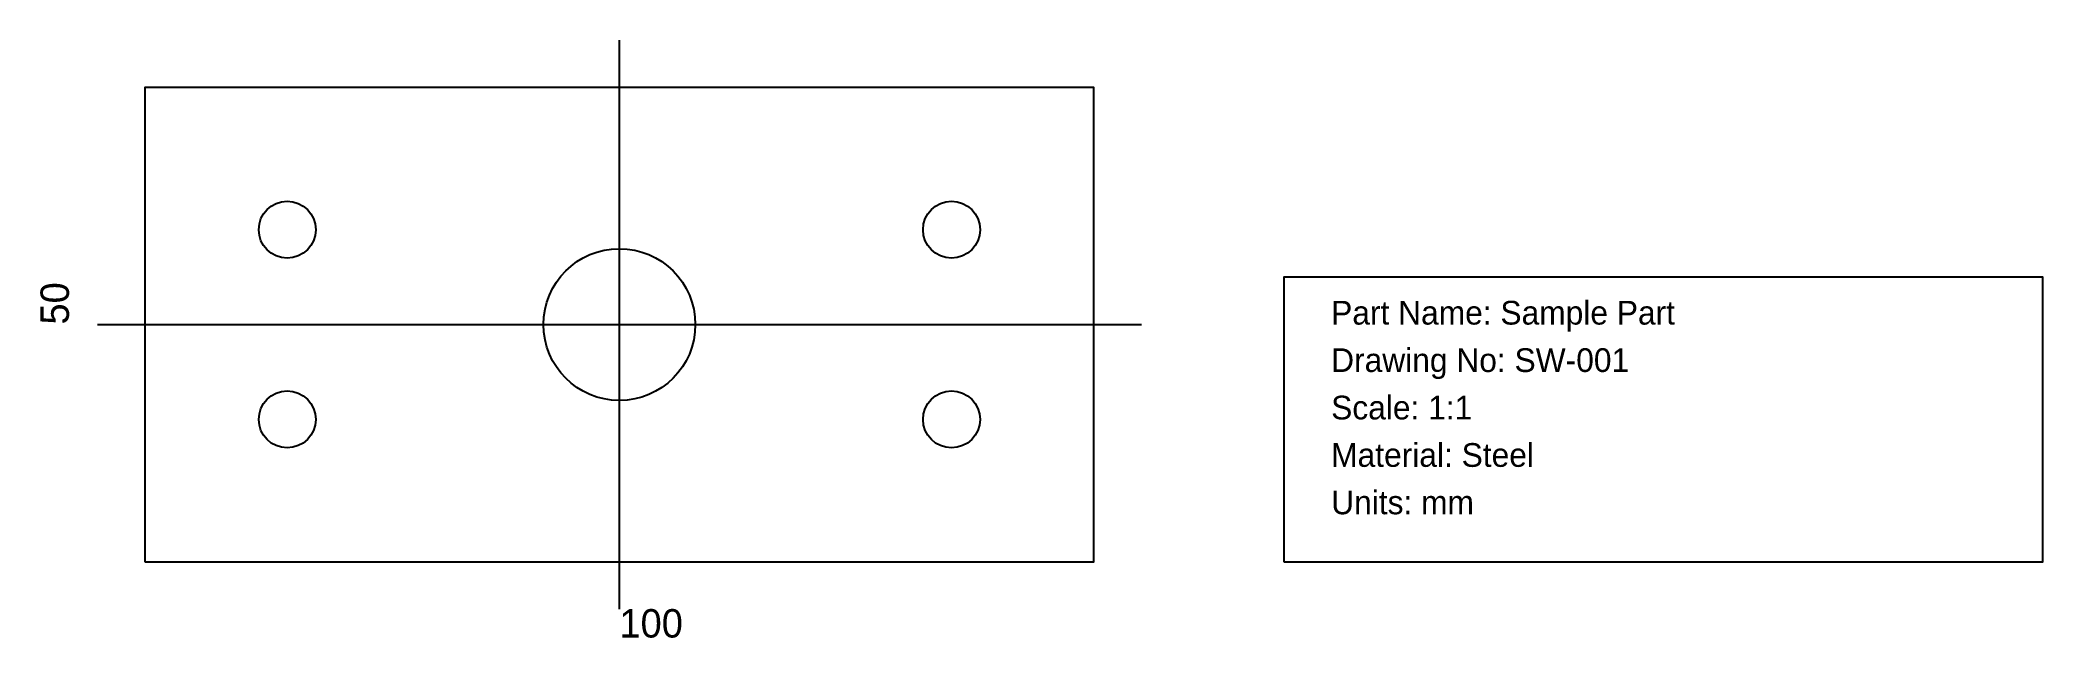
# Model space of a CAD drawing. Header units: millimetres. Extents: x -11 to 200, y -8 to 55.
import ezdxf

# ---------------------------------------------------------------- set-up
doc = ezdxf.new("R2010")
doc.units = ezdxf.units.MM

msp = doc.modelspace()

# ---------------------------------------------------------------- linework, layer by layer
for p, q in [((50, -5), (50, 55)), ((-5, 25), (105, 25))]:
    msp.add_line(p, q)
for points in [[(0, 0), (100, 0), (100, 50), (0, 50), (0, 0)], [(120, 0), (200, 0), (200, 30), (120, 30), (120, 0)]]:
    msp.add_lwpolyline(points)
for centre, radius in [((15, 35), 3), ((85, 35), 3), ((50, 25), 8), ((15, 15), 3), ((85, 15), 3)]:
    msp.add_circle(centre, radius)

# ---------------------------------------------------------------- texts
msp.add_text('50', height=3, rotation=90).set_placement((-8, 25))
for s, height, p in [('Part Name: Sample Part', 2.5, (125, 25)), ('Drawing No: SW-001', 2.5, (125, 20)), ('Scale: 1:1', 2.5, (125, 15)), ('Material: Steel', 2.5, (125, 10)), ('Units: mm', 2.5, (125, 5)), ('100', 3, (50, -8))]:
    msp.add_text(s, height=height).set_placement(p)

doc.saveas('drawing.dxf')
